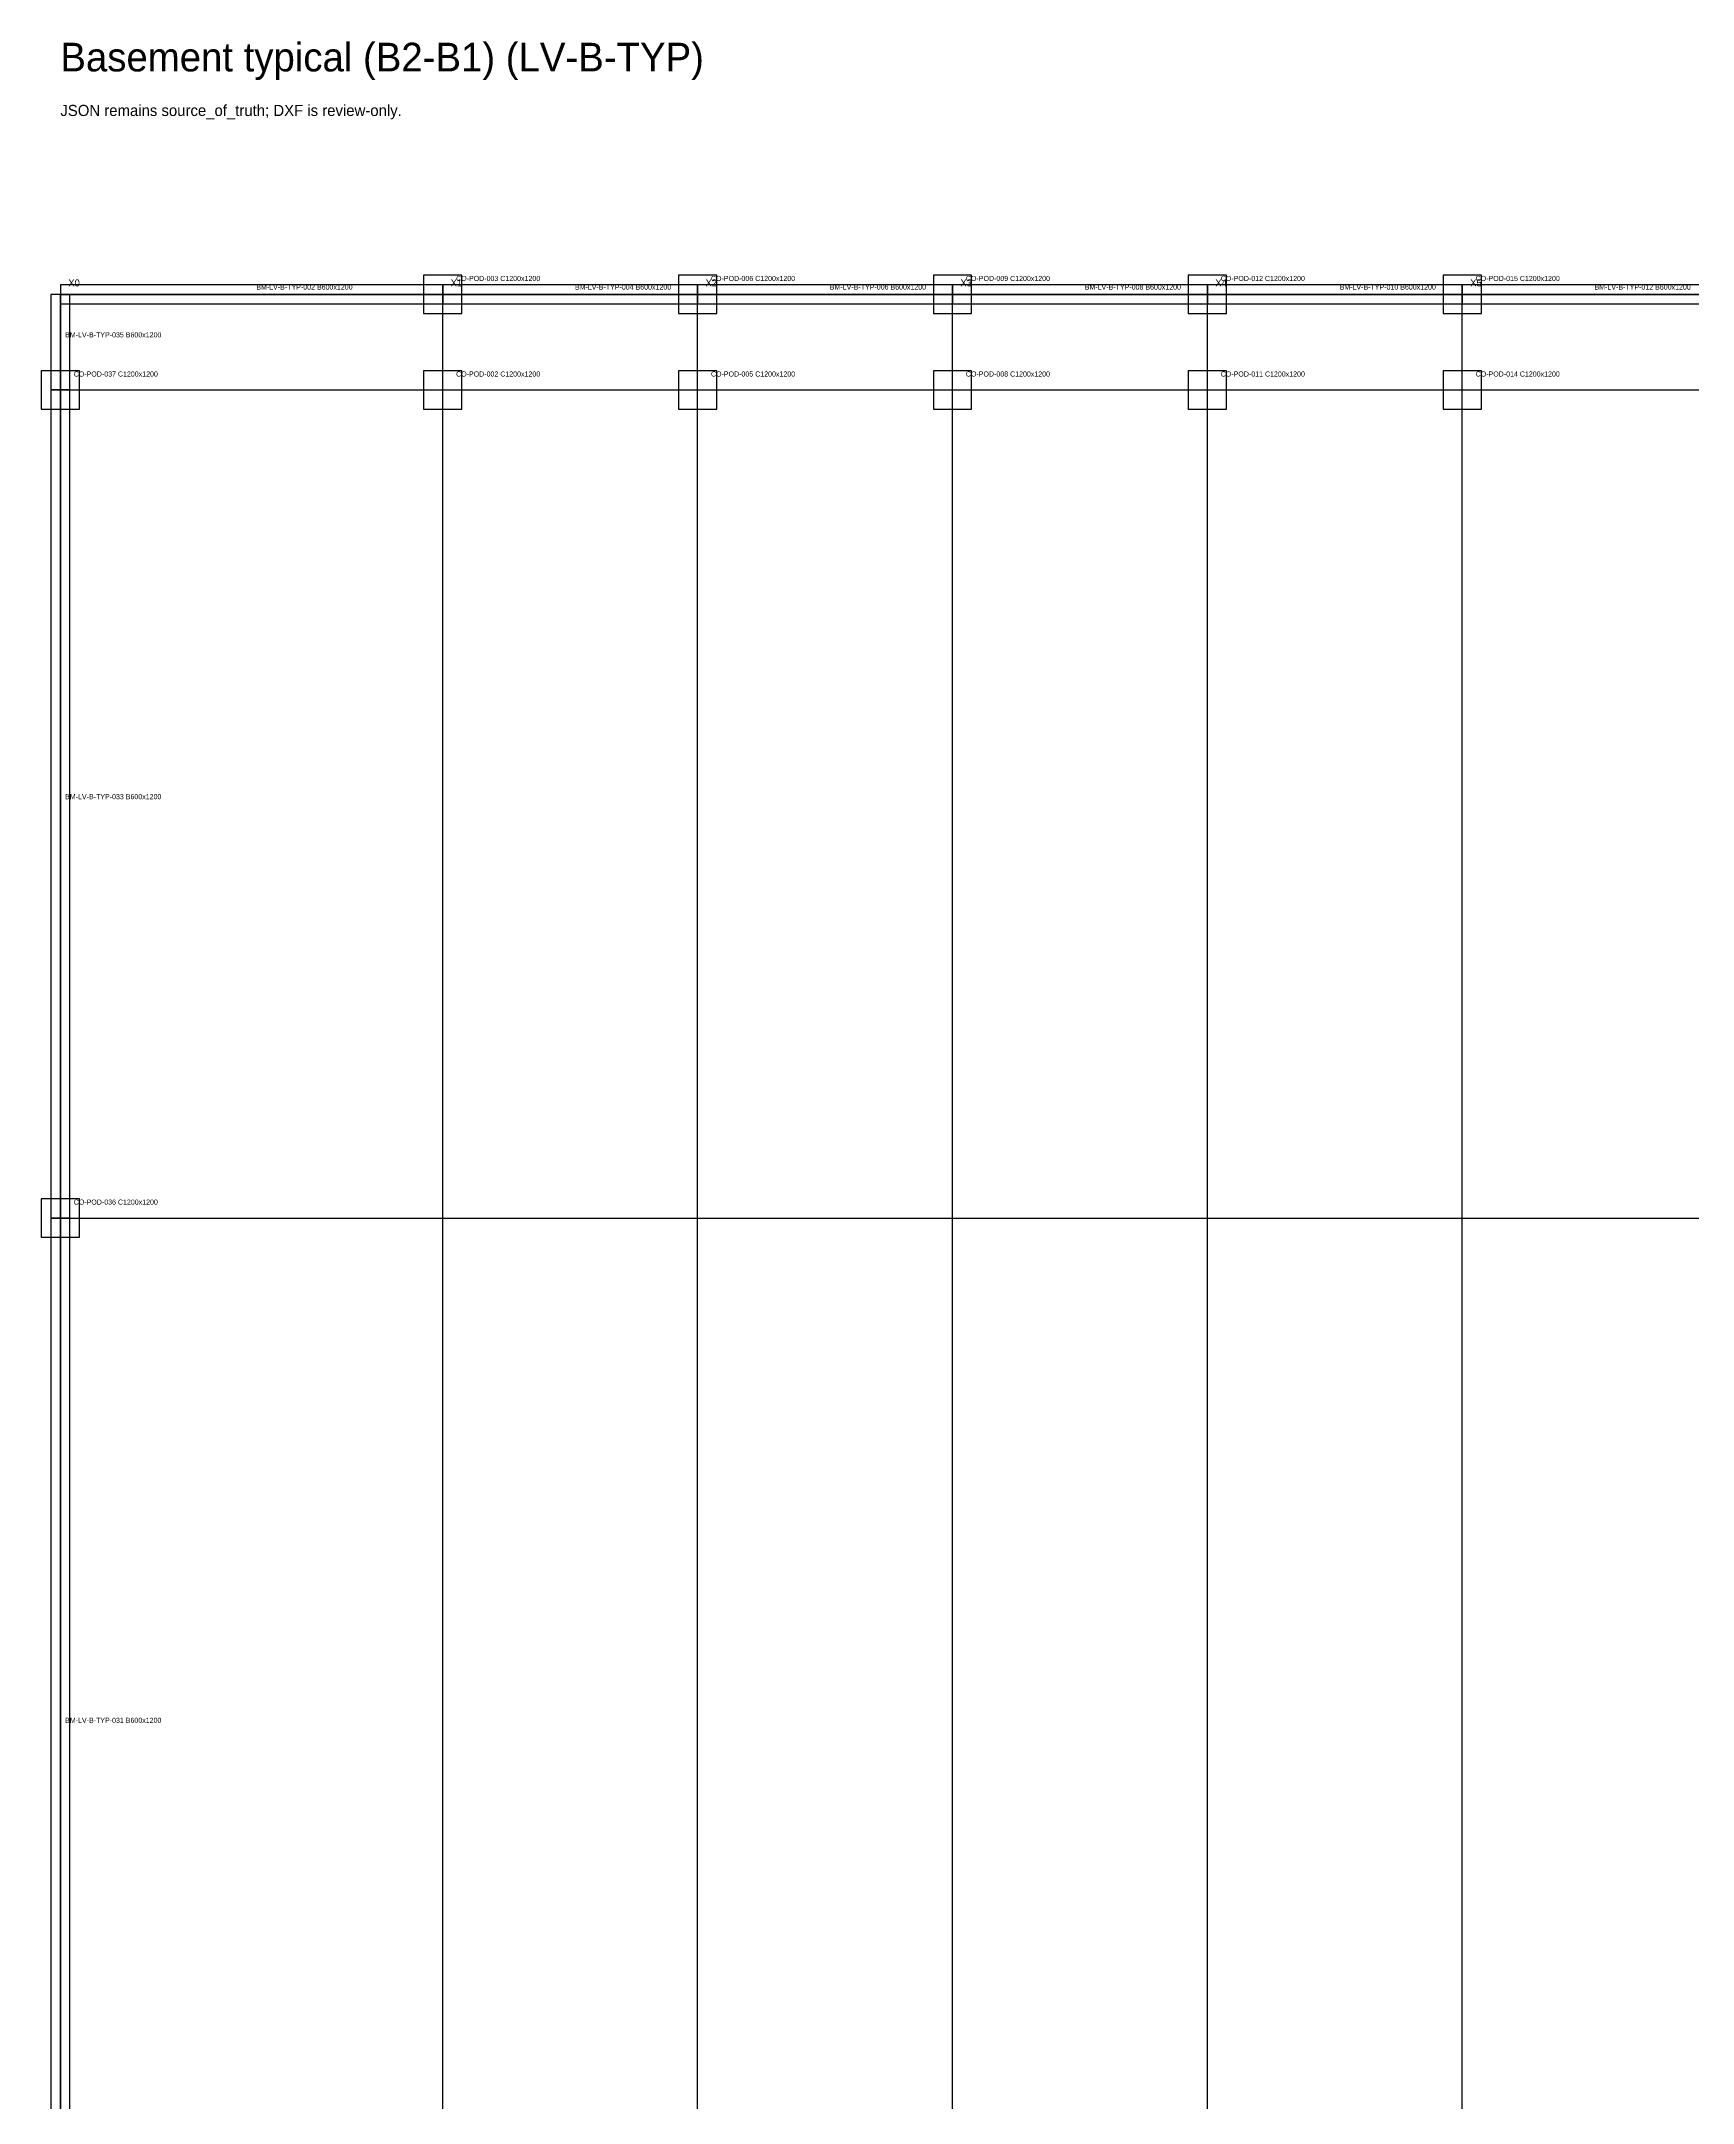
# Model space of a CAD drawing. Header units: millimetres. Extents: x -600 to 226982, y -254450 to 109948.
# Drawn here: x -600 to 51234, y 45221 to 109948 of the extents above; entities that cross this region are included whole.
import ezdxf

# ---------------------------------------------------------------- set-up
doc = ezdxf.new("R2010")
doc.units = ezdxf.units.MM
for name, color, linetype in [('LV-B-TYP_BEAM', 5, 'Continuous'), ('LV-B-TYP_COLUMN', 1, 'Continuous'), ('LV-B-TYP_GRID', 8, 'Continuous'), ('LV-B-TYP_SLAB', 7, 'Continuous'), ('TEXT', 7, 'Continuous')]:
    doc.layers.add(name, color=color, linetype=linetype)

msp = doc.modelspace()

# ---------------------------------------------------------------- linework, layer by layer
at = {"layer": 'LV-B-TYP_BEAM'}
for points in [[(0, 102300), (0, 101700), (12000, 101700), (12000, 102300), (0, 102300)], [(12000, 102300), (12000, 101700), (20000, 101700), (20000, 102300), (12000, 102300)], [(20000, 102300), (20000, 101700), (28000, 101700), (28000, 102300), (20000, 102300)], [(28000, 102300), (28000, 101700), (36000, 101700), (36000, 102300), (28000, 102300)], [(36000, 102300), (36000, 101700), (44000, 101700), (44000, 102300), (36000, 102300)], [(44000, 102300), (44000, 101700), (52000, 101700), (52000, 102300), (44000, 102300)], [(-300, 99000), (300, 99000), (300, 102000), (-300, 102000), (-300, 99000)], [(-300, 73000), (300, 73000), (300, 99000), (-300, 99000), (-300, 73000)], [(-300, 41000), (300, 41000), (300, 73000), (-300, 73000), (-300, 41000)]]:
    msp.add_lwpolyline(points, close=True, dxfattribs=at)
at = {"layer": 'LV-B-TYP_COLUMN'}
for points in [[(11400, 101400), (12600, 101400), (12600, 102600), (11400, 102600), (11400, 101400)], [(19400, 101400), (20600, 101400), (20600, 102600), (19400, 102600), (19400, 101400)], [(27400, 101400), (28600, 101400), (28600, 102600), (27400, 102600), (27400, 101400)], [(35400, 101400), (36600, 101400), (36600, 102600), (35400, 102600), (35400, 101400)], [(43400, 101400), (44600, 101400), (44600, 102600), (43400, 102600), (43400, 101400)], [(-600, 98400), (600, 98400), (600, 99600), (-600, 99600), (-600, 98400)], [(11400, 98400), (12600, 98400), (12600, 99600), (11400, 99600), (11400, 98400)], [(19400, 98400), (20600, 98400), (20600, 99600), (19400, 99600), (19400, 98400)], [(27400, 98400), (28600, 98400), (28600, 99600), (27400, 99600), (27400, 98400)], [(35400, 98400), (36600, 98400), (36600, 99600), (35400, 99600), (35400, 98400)], [(43400, 98400), (44600, 98400), (44600, 99600), (43400, 99600), (43400, 98400)], [(-600, 72400), (600, 72400), (600, 73600), (-600, 73600), (-600, 72400)]]:
    msp.add_lwpolyline(points, close=True, dxfattribs=at)
at = {"layer": 'LV-B-TYP_GRID'}
for points in [[(0, 0), (0, 102000)], [(0, 102000), (104000, 102000)], [(12000, 0), (12000, 102000)], [(20000, 0), (20000, 102000)], [(28000, 0), (28000, 102000)], [(36000, 0), (36000, 102000)], [(44000, 0), (44000, 102000)], [(0, 99000), (104000, 99000)], [(0, 73000), (104000, 73000)]]:
    msp.add_lwpolyline(points, dxfattribs=at)
at = {"layer": 'LV-B-TYP_SLAB'}
msp.add_lwpolyline([(0, 0), (104000, 0), (104000, 102000), (0, 102000), (0, 0)], close=True, dxfattribs=at)

# ---------------------------------------------------------------- texts
at = {"layer": 'TEXT'}
for s, height, p in [('Basement typical (B2-B1) (LV-B-TYP)', 900, (0, 109000)), ('JSON remains source_of_truth; DXF is review-only.', 350, (0, 107600)), ('X0', 220, (250, 102250)), ('BM-LV-B-TYP-002 B600x1200', 160, (6150, 102150)), ('X1', 220, (12250, 102250)), ('CO-POD-003 C1200x1200', 160, (12420, 102420)), ('BM-LV-B-TYP-004 B600x1200', 160, (16150, 102150)), ('X2', 220, (20250, 102250)), ('CO-POD-006 C1200x1200', 160, (20420, 102420)), ('BM-LV-B-TYP-006 B600x1200', 160, (24150, 102150)), ('X3', 220, (28250, 102250)), ('CO-POD-009 C1200x1200', 160, (28420, 102420)), ('BM-LV-B-TYP-008 B600x1200', 160, (32150, 102150)), ('X4', 220, (36250, 102250)), ('CO-POD-012 C1200x1200', 160, (36420, 102420)), ('BM-LV-B-TYP-010 B600x1200', 160, (40150, 102150)), ('X5', 220, (44250, 102250)), ('CO-POD-015 C1200x1200', 160, (44420, 102420)), ('BM-LV-B-TYP-012 B600x1200', 160, (48150, 102150)), ('BM-LV-B-TYP-035 B600x1200', 160, (150, 100650)), ('CO-POD-037 C1200x1200', 160, (420, 99420)), ('CO-POD-002 C1200x1200', 160, (12420, 99420)), ('CO-POD-005 C1200x1200', 160, (20420, 99420)), ('CO-POD-008 C1200x1200', 160, (28420, 99420)), ('CO-POD-011 C1200x1200', 160, (36420, 99420)), ('CO-POD-014 C1200x1200', 160, (44420, 99420)), ('BM-LV-B-TYP-033 B600x1200', 160, (150, 86150)), ('CO-POD-036 C1200x1200', 160, (420, 73420)), ('BM-LV-B-TYP-031 B600x1200', 160, (150, 57150))]:
    msp.add_text(s, height=height, dxfattribs=at).set_placement(p)

doc.saveas('drawing.dxf')
